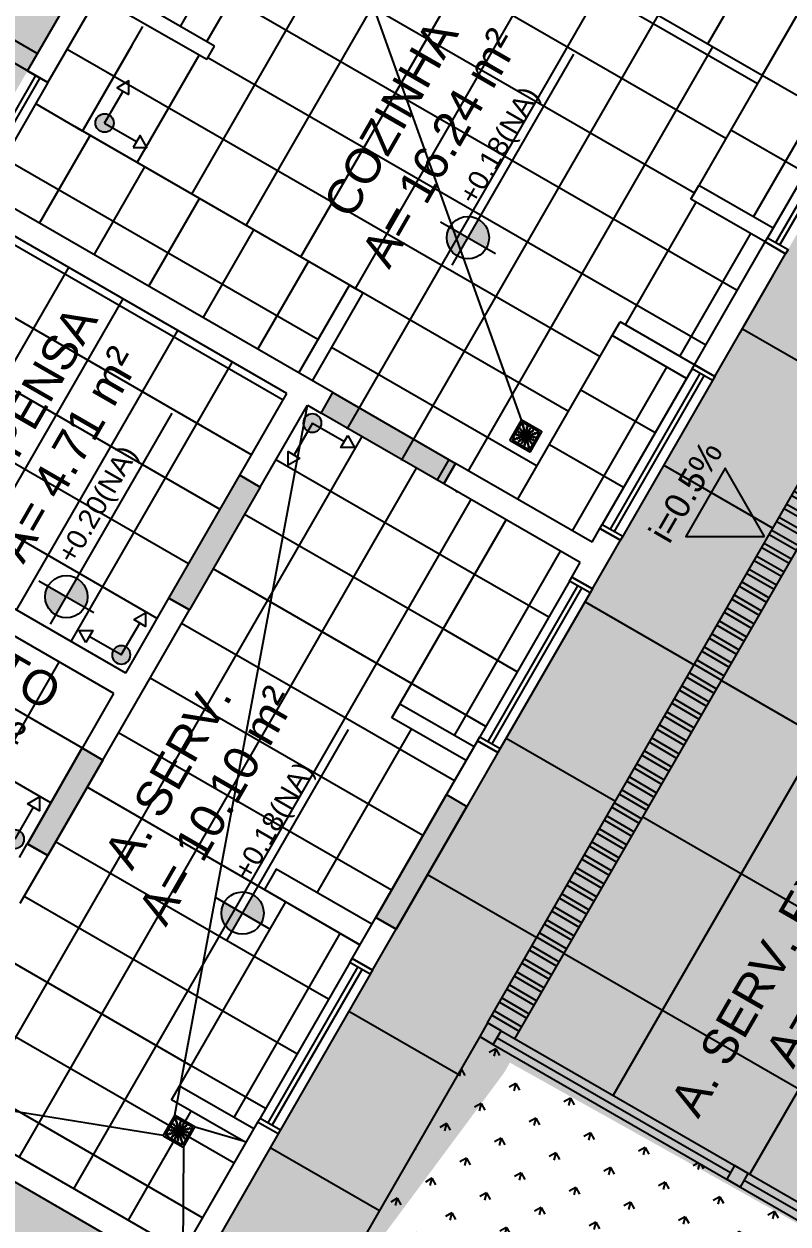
# Model space of a CAD drawing. Header units: millimetres. Extents: x 302 to 436, y 121 to 202.
# Drawn here: x 384.09 to 388.94, y 160.15 to 167.77 of the extents above; entities that cross this region are included whole.
import ezdxf

# ---------------------------------------------------------------- set-up
doc = ezdxf.new("R2010")
doc.units = ezdxf.units.MM
doc.linetypes.add('CONTINU', pattern=[0])
doc.linetypes.add('HIDDEN', pattern=[9.525, 6.35, -3.175])
for name, color, linetype in [('01', 1, 'Continuous'), ('A-ALV', 6, 'Continuous'), ('A-JANEL', 3, 'Continuous'), ('A-PARED', 5, 'Continuous'), ('A-PAREDE', 5, 'Continuous'), ('A-PISOS-IDEN', 253, 'Continuous'), ('A-PISOS-NIVEL', 1, 'Continuous'), ('A-SOLEIRA', 1, 'Continuous'), ('AR-ESQ', 2, 'Continuous'), ('AR-HACH', 252, 'Continuous'), ('AR-HAT-SERVIÇO', 253, 'Continuous'), ('AR-ID-PIS', 1, 'Continuous'), ('AR-PIS', 1, 'Continuous'), ('AR-VEGETAÇÃO_árvores', 96, 'HIDDEN'), ('ARQ-ALV-CORTE', 5, 'Continuous'), ('ARQ-EQP-VISTA', 1, 'Continuous'), ('ARQ-ESQ-VISTA1', 2, 'Continuous'), ('ARQ-MOB-VISTA', 1, 'CONTINU'), ('ARQ-PIS-VISTA', 8, 'Continuous'), ('ARQ-SMB-1_100', 1, 'Continuous'), ('ARQ-TXT-1_050', 2, 'Continuous'), ('ARQ-TXT-1_100', 2, 'Continuous'), ('ARQ_PISOTÁTIL', 8, 'Continuous'), ('PORTAL_VTA_PROX', 1, 'Continuous')]:
    doc.layers.add(name, color=color, linetype=linetype)
doc.styles.add('ESC-50-A20', font='arial.ttf', dxfattribs={"height": 0.1})
doc.styles.add('FNDE Texto Cota 0050', font='verdana.ttf', dxfattribs={"height": 0.08})

# ---------------------------------------------------------------- blocks, each defined once
blk = doc.blocks.new('GUICHÊ')
at = {"layer": 'ARQ-EQP-VISTA'}
for p, q in [((0.59, 0), (-0.01, 0)), ((0.59, -0.0608), (-0.01, -0.0608)), ((0.59, -0.0908), (-0.01, -0.0908))]:
    blk.add_line(p, q, dxfattribs=at)
blk.add_lwpolyline([(0.59, 0), (0.59, -0.25, -0.414214), (0.49, -0.35), (0.09, -0.35, -0.414214), (-0.01, -0.25), (-0.01, 0)], format="xyb", dxfattribs=at)
blk = doc.blocks.new('ind-pis')
at = {"layer": 'AR-ID-PIS'}
h = blk.add_hatch(color=252, dxfattribs=at)
h.dxf.hatch_style = 1
edge = h.paths.add_edge_path()
edge.add_arc((0, 0), 0.05, 0, 360)
for q in [(-0.2, 0), (0, -0.1995)]:
    blk.add_line((0, 0), q, dxfattribs=at)
for points in [[(-0.2, 0.0371), (-0.2642, 0), (-0.2, -0.0371)], [(-0.0371, -0.1995), (0, -0.2638), (0.0371, -0.1995)]]:
    blk.add_lwpolyline(points, close=True, dxfattribs=at)
blk.add_circle((0, 0), 0.05, dxfattribs=at)
blk = doc.blocks.new('FNDE-Nível Planta-1_100')
at = {"linetype": 'Continuous', "ltscale": 0.5}
h = blk.add_hatch(color=1, dxfattribs=at)
h.paths.add_polyline_path([(135.6568, 7.8132), (135.6568, 7.9812, 0.414214), (135.4888, 7.8132)])
h.paths.add_polyline_path([(135.6568, 7.8132), (135.6568, 7.6452, 0.414214), (135.8248, 7.8132)])
at = {"color": 1}
for p, q in [((135.6568, 8.0652), (135.6568, 7.5612)), ((135.4048, 7.8132), (135.8248, 7.8132)), ((135.8248, 7.8132), (137.338, 7.8132))]:
    blk.add_line(p, q, dxfattribs=at)
blk.add_circle((135.6568, 7.8132), 0.168, dxfattribs=at)
blk = doc.blocks.new('A$C29B145EC')
at = {"layer": '01', "color": 251, "ltscale": 10}
for p, q in [((0, 0.688), (0, 0.012)), ((0.688, 0.7), (0.012, 0.7)), ((0.047, 0.607), (0.047, 0.093)), ((0.607, 0.653), (0.093, 0.653)), ((0.3, 0.361), (0.299, 0.346)), ((0.308, 0.379), (0.302, 0.366)), ((0.323, 0.393), (0.312, 0.383)), ((0.341, 0.4), (0.327, 0.395)), ((0.361, 0.4), (0.346, 0.401)), ((0.379, 0.392), (0.366, 0.398)), ((0.393, 0.377), (0.383, 0.388)), ((0.4, 0.359), (0.395, 0.373)), ((0.653, 0.093), (0.653, 0.607)), ((0.7, 0.012), (0.7, 0.688)), ((0.012, 0), (0.688, 0)), ((0.093, 0.047), (0.607, 0.047)), ((0.3, 0.341), (0.305, 0.327)), ((0.307, 0.323), (0.317, 0.312)), ((0.321, 0.308), (0.334, 0.302)), ((0.339, 0.3), (0.354, 0.299)), ((0.359, 0.3), (0.373, 0.305)), ((0.377, 0.307), (0.388, 0.317)), ((0.392, 0.321), (0.398, 0.334)), ((0.4, 0.339), (0.401, 0.354))]:
    blk.add_line(p, q, dxfattribs=at)
blk.add_circle((0.35, 0.35), 0.0321, dxfattribs=at)
for centre, radius, start, end in [((0.012, 0.688), 0.0117, 90, 180), ((0.093, 0.607), 0.0467, 90, 180), ((0.1, 0.6), 0.0117, 178.1581, 180), ((0.084, 0.576), 0.0245, 45, 79.4403), ((0.078, 0.448), 0.0245, 30.6878, 63.4223), ((0.072, 0.435), 0.0245, 30.6878, 47.2021), ((0.09, 0.376), 0.0245, 270, 306.8122), ((0.114, 0.46), 0.0245, 210.6878, 247.5), ((0.102, 0.635), 0.0245, 259.2868, 261.8122), ((0.095, 0.586), 0.0245, 45, 81.8122), ((0.12, 0.474), 0.0245, 210.6878, 247.5), ((0.084, 0.576), 0.0245, 8.1878, 45), ((0.114, 0.46), 0.0245, 247.5, 284.3122), ((0.119, 0.337), 0.0245, 90, 126.8122), ((0.133, 0.583), 0.0245, 188.1878, 225), ((0.12, 0.474), 0.0245, 247.5, 284.3122), ((0.095, 0.586), 0.0245, 8.1878, 45), ((0.133, 0.583), 0.0245, 225, 261.8122), ((0.143, 0.594), 0.0245, 188.1878, 225), ((0.119, 0.337), 0.0245, 53.1878, 90), ((0.126, 0.413), 0.0245, 67.5, 104.3122), ((0.143, 0.594), 0.0245, 225, 261.8122), ((0.132, 0.426), 0.0245, 67.5, 104.3122), ((0.126, 0.535), 0.0245, 45, 81.8122), ((0.148, 0.376), 0.0245, 233.1878, 270), ((0.126, 0.413), 0.0245, 30.6878, 67.5), ((0.136, 0.545), 0.0245, 45, 81.8122), ((0.132, 0.426), 0.0245, 30.6878, 67.5), ((0.126, 0.535), 0.0245, 8.1878, 45), ((0.168, 0.438), 0.0245, 210.6878, 247.5), ((0.148, 0.376), 0.0245, 270, 306.8122), ((0.174, 0.542), 0.0245, 188.1878, 225), ((0.136, 0.545), 0.0245, 8.1878, 45), ((0.174, 0.451), 0.0245, 210.6878, 247.5), ((0.174, 0.542), 0.0245, 225, 261.8122), ((0.168, 0.438), 0.0245, 247.5, 284.3122), ((0.185, 0.552), 0.0245, 188.1878, 225), ((0.178, 0.337), 0.0245, 90, 126.8122), ((0.174, 0.451), 0.0245, 247.5, 284.3122), ((0.185, 0.552), 0.0245, 225, 261.8122), ((0.167, 0.493), 0.0245, 45, 81.8122), ((0.18, 0.39), 0.0245, 67.5, 104.3122), ((0.178, 0.337), 0.0245, 53.1878, 90), ((0.186, 0.404), 0.0245, 67.5, 104.3122), ((0.178, 0.504), 0.0245, 45, 81.8122), ((0.167, 0.493), 0.0245, 8.1878, 45), ((0.18, 0.39), 0.0245, 30.6878, 67.5), ((0.216, 0.501), 0.0245, 188.1878, 225), ((0.207, 0.376), 0.0245, 233.1878, 270), ((0.178, 0.504), 0.0245, 8.1878, 45), ((0.186, 0.404), 0.0245, 30.6878, 67.5), ((0.216, 0.501), 0.0245, 225, 261.8122), ((0.222, 0.415), 0.0245, 210.6878, 247.5), ((0.226, 0.511), 0.0245, 188.1878, 225), ((0.228, 0.429), 0.0245, 210.6878, 247.5), ((0.207, 0.376), 0.0245, 270, 306.8122), ((0.226, 0.511), 0.0245, 225, 261.8122), ((0.209, 0.452), 0.0245, 45, 81.8122), ((0.222, 0.415), 0.0245, 247.5, 284.3122), ((0.228, 0.429), 0.0245, 247.5, 284.3122), ((0.236, 0.337), 0.0245, 90, 126.8122), ((0.219, 0.463), 0.0245, 45, 81.8122), ((0.209, 0.452), 0.0245, 8.1878, 45), ((0.234, 0.368), 0.0245, 67.5, 104.3122), ((0.257, 0.459), 0.0245, 188.1878, 225), ((0.24, 0.382), 0.0245, 67.5, 104.3122), ((0.261, 0.595), 0.0245, 165.6878, 202.5), ((0.219, 0.463), 0.0245, 8.1878, 45), ((0.236, 0.337), 0.0245, 53.1878, 90), ((0.213, 0.607), 0.0245, 345.6878, 11.3885), ((0.261, 0.595), 0.0245, 202.5, 239.3122), ((0.257, 0.459), 0.0245, 225, 261.8122), ((0.267, 0.47), 0.0245, 188.1878, 225), ((0.234, 0.368), 0.0245, 30.6878, 67.5), ((0.236, 0.553), 0.0245, 22.5, 59.3122), ((0.24, 0.382), 0.0245, 30.6878, 67.5), ((0.275, 0.6), 0.0245, 165.6878, 202.5), ((0.267, 0.47), 0.0245, 225, 261.8122), ((0.227, 0.612), 0.0245, 345.6878, 358.0205), ((0.265, 0.376), 0.0245, 233.1878, 270), ((0.275, 0.6), 0.0245, 202.5, 239.3122), ((0.25, 0.411), 0.0245, 45, 81.8122), ((0.276, 0.393), 0.0245, 210.6878, 247.5), ((0.236, 0.553), 0.0245, 345.6878, 22.5), ((0.283, 0.541), 0.0245, 165.6878, 202.5), ((0.283, 0.541), 0.0245, 202.5, 239.3122), ((0.282, 0.407), 0.0245, 210.6878, 247.5), ((0.25, 0.558), 0.0245, 22.5, 59.3122), ((0.26, 0.421), 0.0245, 45, 81.8122), ((0.265, 0.376), 0.0245, 270, 306.8122), ((0.25, 0.411), 0.0245, 8.1878, 45), ((0.276, 0.393), 0.0245, 247.5, 284.3122), ((0.258, 0.499), 0.0245, 22.5, 59.3122), ((0.25, 0.558), 0.0245, 345.6878, 22.5), ((0.297, 0.546), 0.0245, 165.6878, 202.5), ((0.282, 0.407), 0.0245, 247.5, 284.3122), ((0.297, 0.546), 0.0245, 202.5, 239.3122), ((0.298, 0.418), 0.0245, 188.1878, 225), ((0.26, 0.421), 0.0245, 8.1878, 45), ((0.295, 0.337), 0.0245, 90, 126.8122), ((0.258, 0.499), 0.0245, 345.6878, 22.5), ((0.306, 0.487), 0.0245, 165.6878, 202.5), ((0.298, 0.418), 0.0245, 225, 261.8122), ((0.288, 0.346), 0.0245, 67.5, 104.3122), ((0.306, 0.487), 0.0245, 202.5, 239.3122), ((0.272, 0.504), 0.0245, 22.5, 59.3122), ((0.309, 0.429), 0.0245, 188.1878, 225), ((0.294, 0.359), 0.0245, 67.5, 104.3122), ((0.309, 0.429), 0.0245, 225, 261.8122), ((0.281, 0.445), 0.0245, 22.5, 59.3122), ((0.272, 0.504), 0.0245, 345.6878, 22.5), ((0.32, 0.492), 0.0245, 165.6878, 202.5), ((0.291, 0.37), 0.0245, 45, 81.8122), ((0.295, 0.337), 0.0245, 76.4707, 90), ((0.32, 0.492), 0.0245, 202.5, 239.3122), ((0.288, 0.346), 0.0245, 56.616, 67.5), ((0.294, 0.359), 0.0245, 53.9707, 67.5), ((0.281, 0.445), 0.0245, 345.6878, 22.5), ((0.328, 0.433), 0.0245, 165.6878, 202.5), ((0.302, 0.38), 0.0245, 45, 81.8122), ((0.328, 0.433), 0.0245, 202.5, 239.3122), ((0.295, 0.45), 0.0245, 22.5, 59.3122), ((0.291, 0.37), 0.0245, 34.116, 45), ((0.303, 0.391), 0.0245, 22.5, 59.3122), ((0.295, 0.45), 0.0245, 345.6878, 22.5), ((0.342, 0.438), 0.0245, 165.6878, 202.5), ((0.342, 0.438), 0.0245, 202.5, 239.3122), ((0.302, 0.38), 0.0245, 31.4707, 45), ((0.303, 0.391), 0.0245, 11.616, 22.5), ((0.317, 0.396), 0.0245, 22.5, 59.3122), ((0.361, 0.61), 0.0245, 177.0718, 216.8122), ((0.361, 0.552), 0.0245, 143.1878, 180), ((0.361, 0.552), 0.0245, 180, 216.8122), ((0.362, 0.493), 0.0245, 143.1878, 180), ((0.362, 0.493), 0.0245, 180, 216.8122), ((0.362, 0.435), 0.0245, 143.1878, 180), ((0.362, 0.435), 0.0245, 180, 216.8122), ((0.317, 0.396), 0.0245, 8.9707, 22.5), ((0.322, 0.581), 0.0245, 0, 36.8122), ((0.322, 0.581), 0.0245, 323.1878, 0), ((0.322, 0.522), 0.0245, 0, 36.8122), ((0.322, 0.522), 0.0245, 323.1878, 0), ((0.322, 0.464), 0.0245, 0, 36.8122), ((0.322, 0.464), 0.0245, 323.1878, 0), ((0.322, 0.405), 0.0245, 0, 36.8122), ((0.322, 0.405), 0.0245, 349.116, 0), ((0.376, 0.61), 0.0245, 177.0718, 216.8122), ((0.376, 0.552), 0.0245, 143.1878, 180), ((0.376, 0.552), 0.0245, 180, 216.8122), ((0.376, 0.493), 0.0245, 143.1878, 180), ((0.376, 0.493), 0.0245, 180, 216.8122), ((0.376, 0.435), 0.0245, 143.1878, 180), ((0.376, 0.435), 0.0245, 180, 216.8122), ((0.337, 0.581), 0.0245, 0, 36.8122), ((0.337, 0.581), 0.0245, 323.1878, 0), ((0.337, 0.522), 0.0245, 0, 36.8122), ((0.337, 0.522), 0.0245, 323.1878, 0), ((0.337, 0.464), 0.0245, 0, 36.8122), ((0.337, 0.464), 0.0245, 323.1878, 0), ((0.337, 0.405), 0.0245, 0, 36.8122), ((0.337, 0.405), 0.0245, 346.4707, 0), ((0.346, 0.412), 0.0245, 326.616, 337.5), ((0.346, 0.412), 0.0245, 337.5, 14.3122), ((0.393, 0.424), 0.0245, 157.5, 194.3122), ((0.393, 0.424), 0.0245, 120.6878, 157.5), ((0.359, 0.406), 0.0245, 323.9707, 337.5), ((0.368, 0.466), 0.0245, 300.6878, 337.5), ((0.407, 0.418), 0.0245, 157.5, 194.3122), ((0.359, 0.406), 0.0245, 337.5, 14.3122), ((0.37, 0.409), 0.0245, 304.116, 315), ((0.407, 0.418), 0.0245, 120.6878, 157.5), ((0.37, 0.409), 0.0245, 315, 351.8122), ((0.415, 0.478), 0.0245, 157.5, 194.3122), ((0.368, 0.466), 0.0245, 337.5, 14.3122), ((0.415, 0.478), 0.0245, 120.6878, 157.5), ((0.38, 0.398), 0.0245, 301.4707, 315), ((0.382, 0.46), 0.0245, 300.6878, 337.5), ((0.418, 0.402), 0.0245, 135, 171.8122), ((0.391, 0.397), 0.0245, 281.616, 292.5), ((0.38, 0.398), 0.0245, 315, 351.8122), ((0.391, 0.397), 0.0245, 292.5, 329.3122), ((0.396, 0.383), 0.0245, 278.9707, 292.5), ((0.418, 0.402), 0.0245, 98.1878, 135), ((0.39, 0.52), 0.0245, 300.6878, 337.5), ((0.382, 0.46), 0.0245, 337.5, 14.3122), ((0.429, 0.391), 0.0245, 135, 171.8122), ((0.429, 0.472), 0.0245, 157.5, 194.3122), ((0.405, 0.378), 0.0245, 270, 306.8122), ((0.429, 0.472), 0.0245, 120.6878, 157.5), ((0.396, 0.383), 0.0245, 292.5, 329.3122), ((0.429, 0.391), 0.0245, 98.1878, 135), ((0.433, 0.372), 0.0245, 112.5, 149.3122), ((0.438, 0.532), 0.0245, 157.5, 194.3122), ((0.39, 0.52), 0.0245, 337.5, 14.3122), ((0.411, 0.45), 0.0245, 278.1878, 315), ((0.438, 0.532), 0.0245, 120.6878, 157.5), ((0.404, 0.514), 0.0245, 300.6878, 337.5), ((0.438, 0.358), 0.0245, 112.5, 149.3122), ((0.435, 0.338), 0.0245, 90, 126.8122), ((0.433, 0.372), 0.0245, 75.6878, 112.5), ((0.413, 0.574), 0.0245, 300.6878, 337.5), ((0.421, 0.44), 0.0245, 278.1878, 315), ((0.451, 0.526), 0.0245, 157.5, 194.3122), ((0.404, 0.514), 0.0245, 337.5, 14.3122), ((0.411, 0.45), 0.0245, 315, 351.8122), ((0.451, 0.526), 0.0245, 120.6878, 157.5), ((0.438, 0.358), 0.0245, 75.6878, 112.5), ((0.46, 0.586), 0.0245, 157.5, 194.3122), ((0.413, 0.574), 0.0245, 337.5, 14.3122), ((0.459, 0.443), 0.0245, 135, 171.8122), ((0.435, 0.338), 0.0245, 53.1878, 90), ((0.46, 0.586), 0.0245, 120.6878, 157.5), ((0.445, 0.419), 0.0245, 255.6878, 292.5), ((0.426, 0.568), 0.0245, 300.6878, 337.5), ((0.421, 0.44), 0.0245, 315, 351.8122), ((0.459, 0.443), 0.0245, 98.1878, 135), ((0.45, 0.405), 0.0245, 255.6878, 292.5), ((0.47, 0.433), 0.0245, 135, 171.8122), ((0.435, 0.628), 0.0245, 300.6878, 317.2021), ((0.474, 0.58), 0.0245, 157.5, 194.3122), ((0.426, 0.568), 0.0245, 337.5, 14.3122), ((0.464, 0.378), 0.0245, 233.1878, 270), ((0.474, 0.58), 0.0245, 120.6878, 157.5), ((0.47, 0.433), 0.0245, 98.1878, 135), ((0.445, 0.419), 0.0245, 292.5, 329.3122), ((0.452, 0.491), 0.0245, 278.1878, 315), ((0.45, 0.405), 0.0245, 292.5, 329.3122), ((0.448, 0.622), 0.0245, 300.6878, 333.4223), ((0.464, 0.378), 0.0245, 270, 306.8122), ((0.463, 0.481), 0.0245, 278.1878, 315), ((0.487, 0.394), 0.0245, 112.5, 149.3122), ((0.452, 0.491), 0.0245, 315, 351.8122), ((0.492, 0.38), 0.0245, 112.5, 149.3122), ((0.501, 0.484), 0.0245, 135, 171.8122), ((0.487, 0.394), 0.0245, 75.6878, 112.5), ((0.493, 0.338), 0.0245, 90, 126.8122), ((0.463, 0.481), 0.0245, 315, 351.8122), ((0.501, 0.484), 0.0245, 98.1878, 135), ((0.492, 0.38), 0.0245, 75.6878, 112.5), ((0.511, 0.474), 0.0245, 135, 171.8122), ((0.499, 0.442), 0.0245, 255.6878, 292.5), ((0.493, 0.338), 0.0245, 53.1878, 90), ((0.511, 0.474), 0.0245, 98.1878, 135), ((0.493, 0.533), 0.0245, 278.1878, 315), ((0.504, 0.428), 0.0245, 255.6878, 292.5), ((0.504, 0.522), 0.0245, 278.1878, 315), ((0.499, 0.442), 0.0245, 292.5, 329.3122), ((0.522, 0.378), 0.0245, 233.1878, 270), ((0.493, 0.533), 0.0245, 315, 351.8122), ((0.504, 0.428), 0.0245, 292.5, 329.3122), ((0.542, 0.526), 0.0245, 135, 171.8122), ((0.541, 0.417), 0.0245, 112.5, 149.3122), ((0.504, 0.522), 0.0245, 315, 351.8122), ((0.522, 0.378), 0.0245, 270, 306.8122), ((0.542, 0.526), 0.0245, 98.1878, 135), ((0.546, 0.403), 0.0245, 112.5, 149.3122), ((0.552, 0.515), 0.0245, 135, 171.8122), ((0.541, 0.417), 0.0245, 75.6878, 112.5), ((0.552, 0.515), 0.0245, 98.1878, 135), ((0.546, 0.403), 0.0245, 75.6878, 112.5), ((0.552, 0.339), 0.0245, 90, 126.8122), ((0.535, 0.574), 0.0245, 278.1878, 315), ((0.553, 0.464), 0.0245, 255.6878, 292.5), ((0.545, 0.564), 0.0245, 278.1878, 315), ((0.535, 0.574), 0.0245, 315, 351.8122), ((0.558, 0.45), 0.0245, 255.6878, 292.5), ((0.552, 0.339), 0.0245, 53.1878, 90), ((0.583, 0.567), 0.0245, 135, 171.8122), ((0.553, 0.464), 0.0245, 292.5, 329.3122), ((0.545, 0.564), 0.0245, 315, 351.8122), ((0.583, 0.567), 0.0245, 98.1878, 135), ((0.581, 0.378), 0.0245, 233.1878, 270), ((0.558, 0.45), 0.0245, 292.5, 329.3122), ((0.594, 0.557), 0.0245, 135, 171.8122), ((0.595, 0.439), 0.0245, 112.5, 149.3122), ((0.594, 0.557), 0.0245, 98.1878, 135), ((0.576, 0.616), 0.0245, 278.1878, 315), ((0.6, 0.425), 0.0245, 112.5, 149.3122), ((0.581, 0.378), 0.0245, 270, 306.8122), ((0.595, 0.439), 0.0245, 75.6878, 112.5), ((0.586, 0.605), 0.0245, 278.1878, 315), ((0.6, 0.425), 0.0245, 75.6878, 112.5), ((0.576, 0.616), 0.0245, 315, 349.4403), ((0.61, 0.339), 0.0245, 90, 126.8122), ((0.607, 0.487), 0.0245, 255.6878, 281.3885), ((0.586, 0.605), 0.0245, 315, 351.8122), ((0.612, 0.473), 0.0245, 255.6878, 268.0205), ((0.607, 0.607), 0.0467, 0, 90), ((0.61, 0.339), 0.0245, 87.0718, 90), ((0.688, 0.688), 0.0117, 0, 90), ((0.012, 0.012), 0.0117, 180, 270), ((0.093, 0.093), 0.0467, 180, 270), ((0.09, 0.376), 0.0245, 267.0718, 270), ((0.09, 0.361), 0.0245, 267.0718, 270), ((0.088, 0.227), 0.0245, 75.6878, 88.0205), ((0.093, 0.213), 0.0245, 75.6878, 101.3885), ((0.114, 0.095), 0.0245, 135, 171.8122), ((0.065, 0.102), 0.0245, 349.2868, 351.8122), ((0.09, 0.361), 0.0245, 270, 306.8122), ((0.1, 0.275), 0.0245, 255.6878, 292.5), ((0.114, 0.095), 0.0245, 98.1878, 135), ((0.105, 0.261), 0.0245, 255.6878, 292.5), ((0.124, 0.084), 0.0245, 135, 169.4403), ((0.119, 0.322), 0.0245, 90, 126.8122), ((0.124, 0.084), 0.0245, 98.1878, 135), ((0.1, 0.275), 0.0245, 292.5, 329.3122), ((0.106, 0.143), 0.0245, 278.1878, 315), ((0.105, 0.261), 0.0245, 292.5, 329.3122), ((0.119, 0.322), 0.0245, 53.1878, 90), ((0.117, 0.133), 0.0245, 278.1878, 315), ((0.142, 0.25), 0.0245, 112.5, 149.3122), ((0.106, 0.143), 0.0245, 315, 351.8122), ((0.147, 0.236), 0.0245, 112.5, 149.3122), ((0.155, 0.136), 0.0245, 135, 171.8122), ((0.142, 0.25), 0.0245, 75.6878, 112.5), ((0.148, 0.361), 0.0245, 233.1878, 270), ((0.117, 0.133), 0.0245, 315, 351.8122), ((0.155, 0.136), 0.0245, 98.1878, 135), ((0.147, 0.236), 0.0245, 75.6878, 112.5), ((0.165, 0.126), 0.0245, 135, 171.8122), ((0.148, 0.361), 0.0245, 270, 306.8122), ((0.154, 0.297), 0.0245, 255.6878, 292.5), ((0.165, 0.126), 0.0245, 98.1878, 135), ((0.148, 0.185), 0.0245, 278.1878, 315), ((0.159, 0.283), 0.0245, 255.6878, 292.5), ((0.158, 0.174), 0.0245, 278.1878, 315), ((0.178, 0.322), 0.0245, 90, 126.8122), ((0.154, 0.297), 0.0245, 292.5, 329.3122), ((0.148, 0.185), 0.0245, 315, 351.8122), ((0.159, 0.283), 0.0245, 292.5, 329.3122), ((0.196, 0.178), 0.0245, 135, 171.8122), ((0.196, 0.272), 0.0245, 112.5, 149.3122), ((0.158, 0.174), 0.0245, 315, 351.8122), ((0.178, 0.322), 0.0245, 53.1878, 90), ((0.196, 0.178), 0.0245, 98.1878, 135), ((0.201, 0.258), 0.0245, 112.5, 149.3122), ((0.207, 0.167), 0.0245, 135, 171.8122), ((0.196, 0.272), 0.0245, 75.6878, 112.5), ((0.207, 0.167), 0.0245, 98.1878, 135), ((0.207, 0.362), 0.0245, 233.1878, 270), ((0.201, 0.258), 0.0245, 75.6878, 112.5), ((0.189, 0.226), 0.0245, 278.1878, 315), ((0.208, 0.32), 0.0245, 255.6878, 292.5), ((0.199, 0.216), 0.0245, 278.1878, 315), ((0.189, 0.226), 0.0245, 315, 351.8122), ((0.207, 0.362), 0.0245, 270, 306.8122), ((0.213, 0.306), 0.0245, 255.6878, 292.5), ((0.237, 0.219), 0.0245, 135, 171.8122), ((0.208, 0.32), 0.0245, 292.5, 329.3122), ((0.199, 0.216), 0.0245, 315, 351.8122), ((0.237, 0.219), 0.0245, 98.1878, 135), ((0.236, 0.322), 0.0245, 90, 126.8122), ((0.213, 0.306), 0.0245, 292.5, 329.3122), ((0.248, 0.209), 0.0245, 135, 171.8122), ((0.25, 0.295), 0.0245, 112.5, 149.3122), ((0.252, 0.078), 0.0245, 120.6878, 153.4223), ((0.248, 0.209), 0.0245, 98.1878, 135), ((0.255, 0.281), 0.0245, 112.5, 149.3122), ((0.23, 0.267), 0.0245, 278.1878, 315), ((0.236, 0.322), 0.0245, 53.1878, 90), ((0.226, 0.12), 0.0245, 300.6878, 337.5), ((0.25, 0.295), 0.0245, 75.6878, 112.5), ((0.241, 0.257), 0.0245, 278.1878, 315), ((0.255, 0.281), 0.0245, 75.6878, 112.5), ((0.23, 0.267), 0.0245, 315, 351.8122), ((0.265, 0.072), 0.0245, 120.6878, 137.2021), ((0.274, 0.132), 0.0245, 157.5, 194.3122), ((0.226, 0.12), 0.0245, 337.5, 14.3122), ((0.265, 0.362), 0.0245, 233.1878, 270), ((0.274, 0.132), 0.0245, 120.6878, 157.5), ((0.24, 0.114), 0.0245, 300.6878, 337.5), ((0.279, 0.26), 0.0245, 135, 171.8122), ((0.262, 0.342), 0.0245, 255.6878, 292.5), ((0.241, 0.257), 0.0245, 315, 351.8122), ((0.267, 0.328), 0.0245, 255.6878, 292.5), ((0.279, 0.26), 0.0245, 98.1878, 135), ((0.249, 0.174), 0.0245, 300.6878, 337.5), ((0.287, 0.126), 0.0245, 157.5, 194.3122), ((0.24, 0.114), 0.0245, 337.5, 14.3122), ((0.265, 0.362), 0.0245, 270, 306.8122), ((0.289, 0.25), 0.0245, 135, 171.8122), ((0.287, 0.126), 0.0245, 120.6878, 157.5), ((0.262, 0.342), 0.0245, 292.5, 329.3122), ((0.249, 0.174), 0.0245, 337.5, 14.3122), ((0.289, 0.25), 0.0245, 98.1878, 135), ((0.296, 0.186), 0.0245, 157.5, 194.3122), ((0.296, 0.186), 0.0245, 120.6878, 157.5), ((0.271, 0.309), 0.0245, 278.1878, 315), ((0.262, 0.168), 0.0245, 300.6878, 337.5), ((0.267, 0.328), 0.0245, 292.5, 329.3122), ((0.295, 0.322), 0.0245, 90, 126.8122), ((0.304, 0.317), 0.0245, 112.5, 149.3122), ((0.271, 0.228), 0.0245, 300.6878, 337.5), ((0.282, 0.298), 0.0245, 278.1878, 315), ((0.31, 0.18), 0.0245, 157.5, 194.3122), ((0.262, 0.168), 0.0245, 337.5, 14.3122), ((0.31, 0.18), 0.0245, 120.6878, 157.5), ((0.309, 0.303), 0.0245, 112.5, 149.3122), ((0.271, 0.309), 0.0245, 315, 351.8122), ((0.304, 0.317), 0.0245, 98.9707, 112.5), ((0.318, 0.24), 0.0245, 157.5, 194.3122), ((0.271, 0.228), 0.0245, 337.5, 14.3122), ((0.295, 0.322), 0.0245, 79.116, 90), ((0.32, 0.302), 0.0245, 135, 171.8122), ((0.318, 0.24), 0.0245, 120.6878, 157.5), ((0.285, 0.222), 0.0245, 300.6878, 337.5), ((0.282, 0.298), 0.0245, 315, 351.8122), ((0.309, 0.303), 0.0245, 101.616, 112.5), ((0.32, 0.302), 0.0245, 121.4707, 135), ((0.33, 0.291), 0.0245, 135, 171.8122), ((0.293, 0.282), 0.0245, 300.6878, 337.5), ((0.285, 0.222), 0.0245, 337.5, 14.3122), ((0.332, 0.234), 0.0245, 157.5, 194.3122), ((0.332, 0.234), 0.0245, 120.6878, 157.5), ((0.33, 0.291), 0.0245, 124.116, 135), ((0.341, 0.294), 0.0245, 157.5, 194.3122), ((0.293, 0.282), 0.0245, 337.5, 14.3122), ((0.341, 0.294), 0.0245, 143.9707, 157.5), ((0.307, 0.276), 0.0245, 300.6878, 337.5), ((0.307, 0.276), 0.0245, 337.5, 14.3122), ((0.354, 0.288), 0.0245, 157.5, 194.3122), ((0.354, 0.288), 0.0245, 146.616, 157.5), ((0.363, 0.295), 0.0245, 166.4707, 180), ((0.363, 0.295), 0.0245, 180, 216.8122), ((0.363, 0.236), 0.0245, 143.1878, 180), ((0.363, 0.236), 0.0245, 180, 216.8122), ((0.363, 0.178), 0.0245, 143.1878, 180), ((0.363, 0.178), 0.0245, 180, 216.8122), ((0.363, 0.119), 0.0245, 143.1878, 180), ((0.363, 0.119), 0.0245, 180, 216.8122), ((0.324, 0.265), 0.0245, 0, 36.8122), ((0.324, 0.265), 0.0245, 323.1878, 0), ((0.324, 0.207), 0.0245, 0, 36.8122), ((0.324, 0.207), 0.0245, 323.1878, 0), ((0.324, 0.148), 0.0245, 0, 36.8122), ((0.324, 0.148), 0.0245, 323.1878, 0), ((0.324, 0.09), 0.0245, 0, 36.8122), ((0.324, 0.09), 0.0245, 357.0718, 0), ((0.378, 0.295), 0.0245, 169.116, 180), ((0.378, 0.295), 0.0245, 180, 216.8122), ((0.378, 0.236), 0.0245, 143.1878, 180), ((0.378, 0.236), 0.0245, 180, 216.8122), ((0.378, 0.178), 0.0245, 143.1878, 180), ((0.378, 0.178), 0.0245, 180, 216.8122), ((0.378, 0.119), 0.0245, 143.1878, 180), ((0.378, 0.119), 0.0245, 180, 216.8122), ((0.338, 0.265), 0.0245, 0, 36.8122), ((0.338, 0.265), 0.0245, 323.1878, 0), ((0.338, 0.207), 0.0245, 0, 36.8122), ((0.338, 0.207), 0.0245, 323.1878, 0), ((0.339, 0.148), 0.0245, 0, 36.8122), ((0.339, 0.148), 0.0245, 323.1878, 0), ((0.339, 0.09), 0.0245, 0, 36.8122), ((0.383, 0.304), 0.0245, 188.9707, 202.5), ((0.383, 0.304), 0.0245, 202.5, 239.3122), ((0.339, 0.09), 0.0245, 357.0718, 0), ((0.358, 0.262), 0.0245, 22.5, 59.3122), ((0.397, 0.309), 0.0245, 191.616, 202.5), ((0.397, 0.309), 0.0245, 202.5, 239.3122), ((0.398, 0.32), 0.0245, 211.4707, 225), ((0.398, 0.32), 0.0245, 225, 261.8122), ((0.358, 0.262), 0.0245, 345.6878, 22.5), ((0.405, 0.25), 0.0245, 165.6878, 202.5), ((0.405, 0.25), 0.0245, 202.5, 239.3122), ((0.372, 0.267), 0.0245, 22.5, 59.3122), ((0.409, 0.33), 0.0245, 214.116, 225), ((0.409, 0.33), 0.0245, 225, 261.8122), ((0.406, 0.341), 0.0245, 233.9707, 247.5), ((0.38, 0.208), 0.0245, 22.5, 59.3122), ((0.372, 0.267), 0.0245, 345.6878, 22.5), ((0.391, 0.271), 0.0245, 45, 81.8122), ((0.419, 0.255), 0.0245, 165.6878, 202.5), ((0.419, 0.255), 0.0245, 202.5, 239.3122), ((0.406, 0.341), 0.0245, 247.5, 284.3122), ((0.412, 0.354), 0.0245, 236.616, 247.5), ((0.405, 0.363), 0.0245, 256.4707, 270), ((0.405, 0.378), 0.0245, 259.116, 270), ((0.412, 0.354), 0.0245, 247.5, 284.3122), ((0.38, 0.208), 0.0245, 345.6878, 22.5), ((0.428, 0.196), 0.0245, 165.6878, 202.5), ((0.405, 0.363), 0.0245, 270, 306.8122), ((0.402, 0.282), 0.0245, 45, 81.8122), ((0.428, 0.196), 0.0245, 202.5, 239.3122), ((0.394, 0.213), 0.0245, 22.5, 59.3122), ((0.391, 0.271), 0.0245, 8.1878, 45), ((0.418, 0.293), 0.0245, 67.5, 104.3122), ((0.44, 0.279), 0.0245, 188.1878, 225), ((0.403, 0.154), 0.0245, 22.5, 59.3122), ((0.394, 0.213), 0.0245, 345.6878, 22.5), ((0.442, 0.201), 0.0245, 165.6878, 202.5), ((0.424, 0.307), 0.0245, 67.5, 104.3122), ((0.402, 0.282), 0.0245, 8.1878, 45), ((0.442, 0.201), 0.0245, 202.5, 239.3122), ((0.435, 0.324), 0.0245, 90, 126.8122), ((0.44, 0.279), 0.0245, 225, 261.8122), ((0.45, 0.289), 0.0245, 188.1878, 225), ((0.403, 0.154), 0.0245, 345.6878, 22.5), ((0.45, 0.142), 0.0245, 165.6878, 202.5), ((0.418, 0.293), 0.0245, 30.6878, 67.5), ((0.45, 0.142), 0.0245, 202.5, 239.3122), ((0.417, 0.159), 0.0245, 22.5, 59.3122), ((0.424, 0.307), 0.0245, 30.6878, 67.5), ((0.45, 0.289), 0.0245, 225, 261.8122), ((0.435, 0.324), 0.0245, 53.1878, 90), ((0.433, 0.23), 0.0245, 45, 81.8122), ((0.425, 0.1), 0.0245, 22.5, 59.3122), ((0.46, 0.318), 0.0245, 210.6878, 247.5), ((0.417, 0.159), 0.0245, 345.6878, 22.5), ((0.464, 0.147), 0.0245, 165.6878, 202.5), ((0.464, 0.147), 0.0245, 202.5, 239.3122), ((0.466, 0.332), 0.0245, 210.6878, 247.5), ((0.443, 0.241), 0.0245, 45, 81.8122), ((0.425, 0.1), 0.0245, 345.6878, 22.5), ((0.473, 0.088), 0.0245, 165.6878, 178.0205), ((0.464, 0.363), 0.0245, 233.1878, 270), ((0.433, 0.23), 0.0245, 8.1878, 45), ((0.46, 0.318), 0.0245, 247.5, 284.3122), ((0.439, 0.105), 0.0245, 22.5, 59.3122), ((0.466, 0.332), 0.0245, 247.5, 284.3122), ((0.481, 0.237), 0.0245, 188.1878, 225), ((0.443, 0.241), 0.0245, 8.1878, 45), ((0.439, 0.105), 0.0245, 345.6878, 22.5), ((0.487, 0.093), 0.0245, 165.6878, 191.3885), ((0.464, 0.363), 0.0245, 270, 306.8122), ((0.481, 0.237), 0.0245, 225, 261.8122), ((0.472, 0.271), 0.0245, 67.5, 104.3122), ((0.491, 0.248), 0.0245, 188.1878, 225), ((0.478, 0.285), 0.0245, 67.5, 104.3122), ((0.491, 0.248), 0.0245, 225, 261.8122), ((0.474, 0.189), 0.0245, 45, 81.8122), ((0.493, 0.324), 0.0245, 90, 126.8122), ((0.472, 0.271), 0.0245, 30.6878, 67.5), ((0.478, 0.285), 0.0245, 30.6878, 67.5), ((0.484, 0.199), 0.0245, 45, 81.8122), ((0.474, 0.189), 0.0245, 8.1878, 45), ((0.493, 0.324), 0.0245, 53.1878, 90), ((0.514, 0.296), 0.0245, 210.6878, 247.5), ((0.522, 0.196), 0.0245, 188.1878, 225), ((0.52, 0.31), 0.0245, 210.6878, 247.5), ((0.484, 0.199), 0.0245, 8.1878, 45), ((0.514, 0.296), 0.0245, 247.5, 284.3122), ((0.522, 0.196), 0.0245, 225, 261.8122), ((0.522, 0.363), 0.0245, 233.1878, 270), ((0.533, 0.207), 0.0245, 188.1878, 225), ((0.52, 0.31), 0.0245, 247.5, 284.3122), ((0.533, 0.207), 0.0245, 225, 261.8122), ((0.515, 0.148), 0.0245, 45, 81.8122), ((0.526, 0.249), 0.0245, 67.5, 104.3122), ((0.522, 0.363), 0.0245, 270, 306.8122), ((0.532, 0.262), 0.0245, 67.5, 104.3122), ((0.526, 0.158), 0.0245, 45, 81.8122), ((0.515, 0.148), 0.0245, 8.1878, 45), ((0.526, 0.249), 0.0245, 30.6878, 67.5), ((0.552, 0.324), 0.0245, 90, 126.8122), ((0.564, 0.155), 0.0245, 188.1878, 225), ((0.532, 0.262), 0.0245, 30.6878, 67.5), ((0.526, 0.158), 0.0245, 8.1878, 45), ((0.568, 0.274), 0.0245, 210.6878, 247.5), ((0.564, 0.155), 0.0245, 225, 261.8122), ((0.574, 0.165), 0.0245, 188.1878, 225), ((0.552, 0.324), 0.0245, 53.1878, 90), ((0.574, 0.287), 0.0245, 210.6878, 247.5), ((0.574, 0.165), 0.0245, 225, 261.8122), ((0.568, 0.274), 0.0245, 247.5, 284.3122), ((0.557, 0.106), 0.0245, 45, 81.8122), ((0.574, 0.287), 0.0245, 247.5, 284.3122), ((0.581, 0.363), 0.0245, 233.1878, 270), ((0.567, 0.117), 0.0245, 45, 81.8122), ((0.58, 0.226), 0.0245, 67.5, 104.3122), ((0.557, 0.106), 0.0245, 8.1878, 45), ((0.586, 0.24), 0.0245, 67.5, 104.3122), ((0.581, 0.363), 0.0245, 270, 306.8122), ((0.605, 0.114), 0.0245, 188.1878, 225), ((0.567, 0.117), 0.0245, 8.1878, 45), ((0.605, 0.114), 0.0245, 225, 261.8122), ((0.58, 0.226), 0.0245, 30.6878, 67.5), ((0.616, 0.124), 0.0245, 188.1878, 225), ((0.61, 0.324), 0.0245, 90, 126.8122), ((0.586, 0.24), 0.0245, 30.6878, 67.5), ((0.616, 0.124), 0.0245, 225, 259.4403), ((0.622, 0.252), 0.0245, 210.6878, 243.4223), ((0.598, 0.065), 0.0245, 79.2868, 81.8122), ((0.628, 0.265), 0.0245, 210.6878, 227.2021), ((0.607, 0.093), 0.0467, 270, 0), ((0.61, 0.324), 0.0245, 87.0718, 90), ((0.688, 0.012), 0.0117, 270, 0)]:
    blk.add_arc(centre, radius, start, end, dxfattribs=at)

msp = doc.modelspace()

# ---------------------------------------------------------------- hatches: boundary and pattern name
at = {"layer": 'A-PISOS-NIVEL', "ltscale": 10}
h = msp.add_hatch(dxfattribs=at)
h.set_pattern_fill('AR-SAND', color=256, scale=0.004, style=0)
h.set_pattern_definition([(37.5, (148.40046, 130.1281), (-0.00640013, 0.1957653), [0, -0.154432, 0, -0.17272, 0, -0.1651]), (7.5, (148.40046, 130.1281), (0.1798093, 0.28673004), [0, -0.083312, 0, -0.139192, 0, -0.05334]), (327.5, (148.2755, 130.1281), (0.31639695, 0.00057487), [0, -0.0508, 0, -0.18288, 0, -0.23876]), (317.5, (148.2755, 130.1281), (0.30542258, 0.08917173), [0, -0.0254, 0, -0.119888, 0, -0.13716])])
h.paths.add_polyline_path([(379.9246, 163.0196), (379.8247, 162.8464), (381.0374, 162.1468), (388.907, 175.7899), (387.6943, 176.4894), (387.5943, 176.3161), (387.4644, 176.3911), (384.9786, 172.0816), (385.1086, 172.0067), (385.0086, 171.8334), (384.8787, 171.9084), (382.3804, 167.5773), (382.5103, 167.5023), (382.4104, 167.3291), (382.2805, 167.404), (379.7947, 163.0946)])
at = {"layer": 'AR-VEGETAÇÃO_árvores'}
h = msp.add_hatch(dxfattribs=at)
h.set_pattern_fill('GRASS', color=256, scale=0.01, angle=165)
h.set_pattern_definition([(255, (5.30388, 111.83571), (0.127, -0.21997045), [0.047625, -0.31158524]), (210, (5.30388, 111.83571), (0.127, -0.21997045), [0.047625, -0.206375]), (300, (5.30388, 111.83571), (0.21997045, 0.127), [0.047625, -0.206375])])
h.paths.add_polyline_path([(387.0632, 161.2969), (385.9259, 159.3271), (389.069, 157.514), (390.2055, 159.4843)])
h.paths.add_polyline_path([(387.0632, 161.2969), (386.9818, 161.3438), (385.8446, 159.374), (385.9259, 159.3271)])
at = {"layer": 'ARQ-PIS-VISTA'}
h = msp.add_hatch(dxfattribs=at)
h.set_pattern_fill('DOTS', color=251, scale=0.08, angle=165)
h.set_pattern_definition([(165, (5.46106, 111.60996), (-0.09420631, -0.10623757), [0, -0.127])])
h.paths.add_polyline_path([(385.845, 159.3738), (385.152, 159.7735), (393.0215, 173.4165), (387.5643, 176.5643), (387.8641, 177.0841), (393.8411, 173.6365), (391.068, 168.8289), (395.7147, 166.1486), (389.9686, 156.0716), (385.7415, 158.5099), (385.4452, 158.6808), (385.8596, 159.2978), (389.069, 157.514), (393.6409, 165.44), (392.688, 165.9896), (390.7643, 162.6547), (391.7172, 162.105), (390.2055, 159.4843), (387.1736, 161.1789), (387.1386, 161.1183), (387.139, 161.118)])
h = msp.add_hatch(dxfattribs=at)
h.set_pattern_fill('ANSI32', color=251, scale=0.01, angle=105)
h.paths.add_polyline_path([(387.2047, 161.3307), (387.0314, 161.4307), (391.2412, 168.729), (391.4145, 168.629)])
h = msp.add_hatch(dxfattribs=at)
h.set_pattern_fill('DOTS', color=251, scale=0.08, angle=165)
h.set_pattern_definition([(165, (5.30388, 111.83571), (-0.09420631, -0.10623757), [0, -0.127])])
h.paths.add_polyline_path([(367.2316, 162.1521), (368.8698, 159.3146), (372.6322, 159.3146), (372.6322, 151.8966), (375.6322, 151.8966), (375.6322, 159.3146), (379.4022, 159.3146), (380.6366, 161.4545), (385.4452, 158.6808), (385.845, 159.3738), (379.6948, 162.9213), (378.5076, 160.8646), (375.6322, 160.8646), (375.6322, 168.1146), (372.6322, 168.1146), (372.6322, 160.8646), (369.7646, 160.8646), (368.5739, 162.9271)])
at = {"layer": 'ARQ_PISOTÁTIL'}
h = msp.add_hatch(color=256, dxfattribs=at)
h.dxf.hatch_style = 1
h.set_gradient(color1=(173, 173, 173), color2=(173, 173, 173), tint=1)
h.paths.add_polyline_path([(386.0494, 165.4321), (385.9744, 165.3021), (386.754, 164.8524), (386.829, 164.9824)])
h = msp.add_hatch(color=256, dxfattribs=at)
h.dxf.hatch_style = 1
h.set_gradient(color1=(173, 173, 173), color2=(173, 173, 173), tint=1)
h.paths.add_polyline_path([(385.588, 164.8324), (385.4581, 164.9073), (385.0084, 164.1277), (385.1383, 164.0528)])
h = msp.add_hatch(color=256, dxfattribs=at)
h.dxf.hatch_style = 1
h.set_gradient(color1=(173, 173, 173), color2=(173, 173, 173), tint=1)
h.paths.add_polyline_path([(384.5887, 163.0999), (384.4565, 163.1762), (384.1094, 162.5683), (384.2389, 162.4936)])
h = msp.add_hatch(color=256, dxfattribs=at)
h.dxf.hatch_style = 1
h.set_gradient(color1=(173, 173, 173), color2=(173, 173, 173), tint=1)
h.paths.add_polyline_path([(386.9008, 162.8053), (386.7708, 162.8802), (386.3211, 162.1006), (386.4511, 162.0257)])

# ---------------------------------------------------------------- linework, layer by layer
at = {"color": 3}
for points in [[(387.0681, 161.2941), (387.118, 161.3807), (387.0314, 161.4307), (386.9815, 161.344)], [(388.6368, 160.3892), (388.6868, 160.4758), (388.6001, 160.5258), (388.5502, 160.4392)]]:
    msp.add_lwpolyline(points, close=True, dxfattribs=at)
at = {"layer": 'A-ALV', "color": 253}
for p, q in [((385.0454, 160.8448), (385.8878, 165.3521)), ((384.9712, 160.7162), (383.3645, 160.9777)), ((385.4794, 160.6813), (385.1741, 160.7702)), ((385.0998, 160.6419), (385.097, 159.9784))]:
    msp.add_line(p, q, dxfattribs=at)
at = {"layer": 'A-JANEL'}
for p, q in [((387.6972, 164.186), (387.5673, 164.261)), ((387.0976, 163.1466), (386.9677, 163.2215)), ((385.7016, 160.7263), (385.5717, 160.8013))]:
    msp.add_line(p, q, dxfattribs=at)
at = {"layer": 'A-PARED'}
msp.add_line((388.6346, 165.8111), (388.8469, 166.1792), dxfattribs=at)
at = {"layer": 'A-PAREDE'}
for p, q in [((385.298, 167.6318), (384.605, 168.0315)), ((385.248, 167.5452), (384.555, 167.9449)), ((385.248, 167.5452), (385.298, 167.6318)), ((384.1104, 167.4743), (384.2403, 167.3993)), ((388.3232, 166.6602), (388.3732, 166.7469)), ((388.8444, 166.475), (388.3732, 166.7469)), ((386.0494, 165.4321), (383.8405, 166.7062)), ((388.7944, 166.3884), (388.3232, 166.6602)), ((385.7579, 165.4271), (383.7656, 166.5763)), ((388.3449, 165.6091), (388.7944, 166.3884)), ((388.9244, 166.3135), (388.7944, 166.3884)), ((388.7944, 166.3884), (388.9244, 166.3135)), ((388.4749, 165.5342), (388.9244, 166.3135)), ((385.8328, 165.557), (386.1546, 166.1148)), ((385.9194, 165.507), (386.2412, 166.0649)), ((386.1546, 166.1148), (386.2412, 166.0649)), ((387.8236, 165.794), (387.8735, 165.8806)), ((387.8236, 165.794), (387.8735, 165.8806)), ((388.3447, 165.6088), (387.8735, 165.8806)), ((388.2948, 165.5222), (387.8236, 165.794)), ((388.4749, 165.5342), (388.3449, 165.6091)), ((388.3451, 165.6094), (388.475, 165.5345)), ((385.4581, 164.9073), (385.7579, 165.4271)), ((385.9744, 165.3021), (386.0494, 165.4321)), ((385.9744, 165.3021), (386.0494, 165.4321)), ((385.588, 164.8324), (385.8878, 165.3521)), ((385.8878, 165.3521), (385.9744, 165.3021)), ((386.7857, 165.0074), (386.7107, 164.8774)), ((386.754, 164.8524), (386.829, 164.9824)), ((387.6952, 164.4827), (386.829, 164.9824)), ((385.588, 164.8324), (385.4581, 164.9073)), ((385.4581, 164.9073), (385.588, 164.8324)), ((387.6202, 164.3528), (386.754, 164.8524)), ((384.7336, 163.6513), (382.7413, 164.8005)), ((384.6586, 163.5214), (382.6663, 164.6706)), ((387.6952, 164.4827), (387.7452, 164.5694)), ((387.6952, 164.4827), (387.7452, 164.5694)), ((387.8751, 164.4944), (387.7452, 164.5694)), ((387.7453, 164.5696), (387.8753, 164.4947)), ((387.6972, 164.186), (387.8751, 164.4944)), ((387.5675, 164.2613), (387.6202, 164.3528)), ((387.6972, 164.186), (387.5673, 164.261)), ((387.5673, 164.261), (387.6972, 164.186)), ((387.5675, 164.2613), (387.6974, 164.1863)), ((384.7336, 163.6513), (385.0084, 164.1277)), ((385.1383, 164.0528), (385.0084, 164.1277)), ((385.0084, 164.1277), (385.1383, 164.0528)), ((384.5887, 163.0999), (385.1383, 164.0528)), ((384.4588, 163.1749), (384.6586, 163.5214)), ((386.4245, 163.3686), (386.4745, 163.4552)), ((386.9457, 163.1834), (386.4745, 163.4552)), ((386.8957, 163.0968), (386.4245, 163.3686)), ((384.5887, 163.0999), (384.4588, 163.1749)), ((384.5887, 163.0999), (384.4588, 163.1749)), ((384.5887, 163.0999), (384.4588, 163.1749)), ((384.4588, 163.1749), (384.5887, 163.0999)), ((386.9677, 163.2215), (386.7708, 162.8802)), ((387.0976, 163.1466), (386.9677, 163.2215)), ((386.9677, 163.2215), (387.0976, 163.1466)), ((386.9677, 163.2215), (387.0976, 163.1466)), ((387.0976, 163.1466), (386.9008, 162.8053)), ((386.7708, 162.8802), (386.9008, 162.8053)), ((386.7708, 162.8802), (386.9008, 162.8053)), ((384.059, 162.4819), (384.109, 162.5685)), ((384.2389, 162.4936), (384.109, 162.5685)), ((384.109, 162.5685), (384.2389, 162.4936)), ((384.0641, 162.1904), (384.2389, 162.4936)), ((385.152, 159.7735), (381.0374, 162.1468)), ((386.1714, 161.841), (386.3211, 162.1006)), ((386.3211, 162.1006), (386.4511, 162.0257)), ((386.3211, 162.1006), (386.4511, 162.0257)), ((386.3014, 161.7661), (386.4511, 162.0257)), ((386.3014, 161.7661), (386.1714, 161.841)), ((386.1714, 161.841), (386.3014, 161.7661)), ((385.0255, 160.9432), (385.0755, 161.0298)), ((385.5467, 160.758), (385.0755, 161.0298)), ((385.097, 159.9784), (383.3645, 160.9777)), ((385.4967, 160.6713), (385.0255, 160.9432)), ((385.5717, 160.8013), (385.097, 159.9784)), ((385.7016, 160.7263), (385.5717, 160.8013)), ((385.7016, 160.7263), (385.152, 159.7735))]:
    msp.add_line(p, q, dxfattribs=at)
msp.add_lwpolyline([(386.2962, 162.0573), (385.6898, 162.4071), (385.6149, 162.2771), (386.2212, 161.9274)], dxfattribs=at)
at = {"layer": 'A-PISOS-IDEN'}
msp.add_line((387.2472, 165.258), (385.8659, 169.1167), dxfattribs=at)
at = {"layer": 'A-PISOS-NIVEL', "color": 1}
for p, q in [((388.4294, 167.6449), (388.7012, 168.1161)), ((388.7759, 167.445), (389.0477, 167.9163)), ((388.7197, 166.547), (389.3942, 167.7164)), ((384.6601, 167.4387), (384.3621, 167.6105)), ((389.2471, 167.1732), (388.7759, 167.445)), ((384.4603, 167.0922), (384.1623, 167.264)), ((384.187, 166.5063), (384.5088, 167.0642)), ((389.0473, 166.8267), (388.576, 167.0985)), ((385.9547, 165.7683), (383.9624, 166.9176)), ((384.5335, 166.3065), (384.8553, 166.8643)), ((384.88, 166.1066), (385.2017, 166.6645)), ((385.2265, 165.9067), (385.5482, 166.4646)), ((385.5729, 165.7069), (385.8947, 166.2647)), ((387.5705, 164.5547), (388.17, 165.5941)), ((388.0949, 165.1757), (387.6237, 165.4475)), ((387.8951, 164.8292), (387.4238, 165.101)), ((386.821, 163.2553), (387.4955, 164.4247)), ((387.4204, 164.0063), (386.9492, 164.2781)), ((387.2205, 163.6598), (386.7493, 163.9316)), ((387.0207, 163.3133), (386.5494, 163.5851)), ((385.4219, 160.8299), (386.0965, 161.9993)), ((386.0214, 161.5809), (385.5501, 161.8527)), ((385.8215, 161.2344), (385.3503, 161.5062)), ((386.9815, 161.344), (385.845, 159.3738)), ((385.6216, 160.8879), (385.1504, 161.1597))]:
    msp.add_line(p, q, dxfattribs=at)
at = {"layer": 'A-SOLEIRA'}
for p, q in [((385.0084, 164.1277), (385.4581, 164.9073)), ((385.588, 164.8324), (385.1383, 164.0528)), ((384.4565, 163.1762), (384.1094, 162.5683)), ((384.2389, 162.4936), (384.5887, 163.0999)), ((386.7708, 162.8802), (386.3211, 162.1006)), ((386.4511, 162.0257), (386.9008, 162.8053))]:
    msp.add_line(p, q, dxfattribs=at)
at = {"layer": 'AR-ESQ', "color": 1}
for points in [[(385.9744, 165.3021), (386.0494, 165.4321), (386.829, 164.9824), (386.754, 164.8524), (385.9744, 165.3021)], [(385.4581, 164.9073), (385.588, 164.8324), (385.1383, 164.0528), (385.0084, 164.1277), (385.4581, 164.9073)], [(384.4565, 163.1762), (384.5887, 163.0999), (384.2389, 162.4936), (384.1094, 162.5683), (384.4565, 163.1762)], [(386.7708, 162.8802), (386.9008, 162.8053), (386.4511, 162.0257), (386.3211, 162.1006), (386.7708, 162.8802)]]:
    msp.add_lwpolyline(points, dxfattribs=at)
at = {"layer": 'AR-HACH'}
for p, q in [((385.2494, 167.6598), (386.0339, 169.0197)), ((388.7449, 167.3913), (385.8379, 169.0682)), ((385.8462, 166.2927), (387.3482, 168.8966)), ((385.1532, 166.6924), (386.3804, 168.8199)), ((388.5451, 167.0448), (385.638, 168.7217)), ((386.1927, 166.0929), (387.6947, 168.6967)), ((385.4997, 166.4926), (386.7269, 168.62)), ((386.1395, 165.2), (388.0412, 168.4969)), ((382.828, 168.3614), (384.1704, 167.587)), ((388.3452, 166.6983), (385.4381, 168.3752)), ((388.6166, 166.08), (385.2383, 168.0287)), ((386.486, 165.0001), (388.1158, 167.8258)), ((384.4603, 167.0922), (384.775, 167.6379)), ((384.8067, 166.8923), (385.1995, 167.5732)), ((386.9104, 164.9354), (388.4623, 167.6259)), ((388.4167, 165.7336), (385.255, 167.5573)), ((387.7456, 165.6589), (384.6116, 167.4666)), ((387.5457, 165.3124), (384.4117, 167.1201)), ((387.9064, 165.8616), (388.3561, 166.6412)), ((385.7329, 165.3837), (383.7406, 166.5329)), ((388.2529, 165.6618), (388.7026, 166.4414)), ((383.3476, 164.4507), (384.3719, 166.2265)), ((385.533, 165.0373), (383.5407, 166.1865)), ((383.6941, 164.2509), (384.7184, 166.0266)), ((385.3332, 164.6908), (383.3408, 165.84)), ((384.0406, 164.051), (385.0649, 165.8268)), ((387.3459, 164.9659), (386.0414, 165.7184)), ((384.3871, 163.8512), (385.4114, 165.6269)), ((385.1333, 164.3443), (383.141, 165.4935)), ((384.9334, 163.9978), (382.9411, 165.147)), ((383.711, 160.7778), (386.2343, 165.1522)), ((386.9492, 164.2781), (385.6879, 165.0056)), ((384.0575, 160.5779), (386.5808, 164.9524)), ((384.404, 160.3781), (386.9273, 164.7525)), ((386.8325, 164.8003), (386.8354, 164.8055)), ((386.7493, 163.9316), (385.4881, 164.6591)), ((384.4588, 163.1749), (382.4664, 164.3241)), ((386.5494, 163.5851), (385.2882, 164.3126)), ((384.2589, 162.8284), (382.2666, 163.9776)), ((386.8208, 162.9668), (385.0884, 163.9661)), ((383.7125, 162.6818), (384.3121, 163.7212)), ((386.6209, 162.6203), (384.8885, 163.6197)), ((386.4211, 162.2739), (384.6886, 163.2732)), ((385.9497, 162.2572), (386.5493, 163.2966)), ((386.2212, 161.9274), (384.4888, 162.9267)), ((385.5501, 161.8527), (384.2889, 162.5802)), ((385.3503, 161.5062), (384.089, 162.2337)), ((385.1504, 161.1597), (383.8892, 161.8872)), ((385.4218, 160.5414), (383.6893, 161.5407)), ((385.2219, 160.1949), (383.4895, 161.1942)), ((384.7505, 160.1782), (385.1502, 160.8712))]:
    msp.add_line(p, q, dxfattribs=at)
at = {"layer": 'AR-PIS', "color": 251, "ltscale": 10}
for p, q in [((387.0931, 161.3374), (388.5752, 160.4825)), ((388.6618, 160.4325), (390.1439, 159.5776))]:
    msp.add_line(p, q, dxfattribs=at)
at = {"layer": 'ARQ-ALV-CORTE'}
for p, q in [((384.1103, 167.4741), (384.485, 168.1238)), ((384.2403, 167.3993), (384.615, 168.0488)), ((384.1127, 167.4729), (384.2427, 167.3979))]:
    msp.add_line(p, q, dxfattribs=at)
at = {"layer": 'ARQ-ESQ-VISTA1', "color": 2}
for p, q in [((385.0814, 167.7567), (385.8659, 169.1167)), ((388.7759, 167.445), (387.8612, 167.9727)), ((384.4603, 167.0922), (384.843, 167.7557)), ((388.7759, 167.445), (388.3732, 166.7469)), ((388.8614, 166.3844), (389.4312, 167.3722)), ((388.8874, 166.3694), (389.4572, 167.3572)), ((386.1546, 166.1148), (384.4603, 167.0922)), ((387.224, 164.7545), (387.8236, 165.794)), ((387.8121, 164.5654), (388.3819, 165.5531)), ((387.8381, 164.5504), (388.4079, 165.5382)), ((386.4245, 163.3686), (387.149, 164.6246)), ((387.0347, 163.2175), (387.6045, 164.2053)), ((387.0607, 163.2025), (387.6304, 164.1903)), ((385.0755, 161.0298), (385.75, 162.1992)), ((385.6386, 160.7973), (386.2084, 161.7851)), ((385.6646, 160.7823), (386.2344, 161.7701))]:
    msp.add_line(p, q, dxfattribs=at)
at = {"layer": 'ARQ-ESQ-VISTA1', "color": 1}
for p, q in [((389.3792, 167.4022), (388.8094, 166.4144)), ((388.3299, 165.5831), (387.7602, 164.5953)), ((388.4599, 165.5082), (387.8901, 164.5204)), ((387.5525, 164.2353), (386.9827, 163.2475)), ((387.6824, 164.1604), (387.1126, 163.1726)), ((386.1564, 161.815), (385.5867, 160.8273)), ((386.2864, 161.7401), (385.7166, 160.7523))]:
    msp.add_line(p, q, dxfattribs=at)
at = {"layer": 'ARQ-ESQ-VISTA1', "color": 2}
for points in [[(388.9394, 166.3395), (388.9244, 166.3135), (388.7944, 166.3884), (388.8094, 166.4144)], [(388.4749, 165.5342), (388.4599, 165.5082), (388.3299, 165.5831), (388.3449, 165.6091)], [(387.8901, 164.5204), (387.8751, 164.4944), (387.7452, 164.5694), (387.7602, 164.5953)], [(387.6974, 164.1863), (387.6824, 164.1604), (387.5525, 164.2353), (387.5675, 164.2613)], [(387.1126, 163.1726), (387.0976, 163.1466), (386.9677, 163.2215), (386.9827, 163.2475)], [(386.3014, 161.7661), (386.2864, 161.7401), (386.1564, 161.815), (386.1714, 161.841)], [(385.7166, 160.7523), (385.7016, 160.7263), (385.5717, 160.8013), (385.5867, 160.8273)]]:
    msp.add_lwpolyline(points, close=True, dxfattribs=at)
at = {"layer": 'ARQ-PIS-VISTA', "color": 251}
for p, q in [((387.8301, 160.97), (392.0399, 168.2683)), ((388.6963, 160.4703), (392.9061, 167.7687)), ((388.6496, 165.837), (389.3425, 165.4373)), ((388.1499, 164.9708), (388.8429, 164.5711)), ((387.6503, 164.1046), (388.3432, 163.7049)), ((388.5165, 163.6049), (391.4807, 161.8951)), ((387.1506, 163.2384), (387.8436, 162.8387)), ((388.0168, 162.7387), (390.981, 161.0289)), ((386.6509, 162.3722), (387.3439, 161.9724)), ((387.5172, 161.8725), (390.4814, 160.1627)), ((386.1513, 161.5059), (386.8443, 161.1062)), ((385.6516, 160.6397), (386.3446, 160.24))]:
    msp.add_line(p, q, dxfattribs=at)
at = {"layer": 'ARQ-SMB-1_100', "color": 5}
msp.add_lwpolyline([(388.7906, 164.5189), (388.5405, 164.9519), (388.2906, 164.5187)], close=True, dxfattribs=at)
at = {"layer": 'PORTAL_VTA_PROX'}
for p, q in [((387.0314, 161.4307), (391.2412, 168.729)), ((387.2047, 161.3307), (391.4145, 168.629)), ((387.118, 161.3807), (390.1689, 159.6209)), ((387.0681, 161.2941), (390.2055, 159.4843))]:
    msp.add_line(p, q, dxfattribs=at)

# ---------------------------------------------------------------- block references
at = {"layer": '01', "color": 251, "xscale": 0.2142857142856215, "yscale": 0.2142857142856215, "zscale": 0.2142857142856215, "rotation": 60.02279787888013}
msp.add_blockref('A$C29B145EC', (387.3021, 165.0542), dxfattribs=at)
at = {"layer": 'AR-HAT-SERVIÇO', "ltscale": 10, "xscale": 0.2142857142856215, "yscale": 0.2142857142856215, "zscale": 0.2142857142856215, "rotation": 60.02279787883972}
msp.add_blockref('A$C29B145EC', (385.1001, 160.6409), dxfattribs=at)
at = {"layer": 'AR-ID-PIS', "yscale": 1.171655079902223, "zscale": 1.171655079902223}
for p, xscale, rotation in [((384.5999, 167.143), 1.171655079902223, 150.0227978788576), ((385.9193, 165.2385), -1.171655079902223, 330.0227978788575), ((384.7057, 163.7669), -1.171655079902223, 150.0227978788586), ((384.0312, 162.5975), -1.171655079902223, 150.0227978788586)]:
    msp.add_blockref('ind-pis', p, dxfattribs=dict(at, xscale=xscale, rotation=rotation))
at = {"layer": 'ARQ-MOB-VISTA', "xscale": -1, "rotation": 240.022797878864}
msp.add_blockref('GUICHÊ', (383.9454, 166.8881), dxfattribs=at)
at = {"layer": 'ARQ-SMB-1_100', "xscale": 0.8, "yscale": 0.8, "zscale": 0.8, "rotation": 60.02279787887195}
for p in [(338.0959, 69.2844), (335.546, 67.0057), (336.6648, 64.9974)]:
    msp.add_blockref('FNDE-Nível Planta-1_100', p, dxfattribs=at)

# ---------------------------------------------------------------- texts
at = {"layer": 'ARQ-SMB-1_100', "style": 'ESC-50-A20'}
for tag, p in [('+0.18(NA)', (386.9533, 166.615)), ('+0.20(NA)', (384.4034, 164.3362)), ('+0.18(NA)', (385.5221, 162.328))]:
    msp.add_attdef(tag, p, 'NA', height=0.128, rotation=60.0228, dxfattribs=at)
at = {"layer": 'ARQ-TXT-1_050', "char_height": 0.218453, "attachment_point": 1, "style": 'ESC-50-A20'}
for s, width, insert, rotation in [('\\pi1.592;COZINHA    \\P\\pi1.4384;A= 16.24 m²', 4.358543, (385.1827, 165.2537), 60.0228), ('\\pi1.4518;DESPENSA    \\P\\pi1.5232;A= 4.71 m²', 4.358543, (382.818, 163.3091), 60.0228), ('\\pi1.4094;DEPÓSITO    \\P\\pi1.4312;A= 2.76 m²', 4.358543, (381.7589, 165.0878), 330.0228), ('\\pi1.64;A. SERV.    \\P\\pi1.4384;A= 10.10 m²', 4.358543, (383.765, 161.08), 60.0228), ('\\pi0.32345;A. SERV. EXTERNA     \\P\\pi0.89834;A= 33.79 m²', 3.278514, (388.0183, 160.6467), 60.0228)]:
    msp.add_mtext_dynamic_manual_height_columns(s, width=width, gutter_width=1, heights=[0], dxfattribs=dict(at, insert=insert, rotation=rotation))
at = {"layer": 'ARQ-TXT-1_100', "color": 5, "insert": (388.1874, 164.4633), "char_height": 0.16, "attachment_point": 7, "rotation": 59.87974, "style": 'FNDE Texto Cota 0050'}
msp.add_mtext_dynamic_manual_height_columns('{\\fArial|b0|i0|c0|p34;i=0.5%}', width=1.151819, gutter_width=0.5, heights=[0], dxfattribs=at)

doc.saveas('drawing.dxf')
